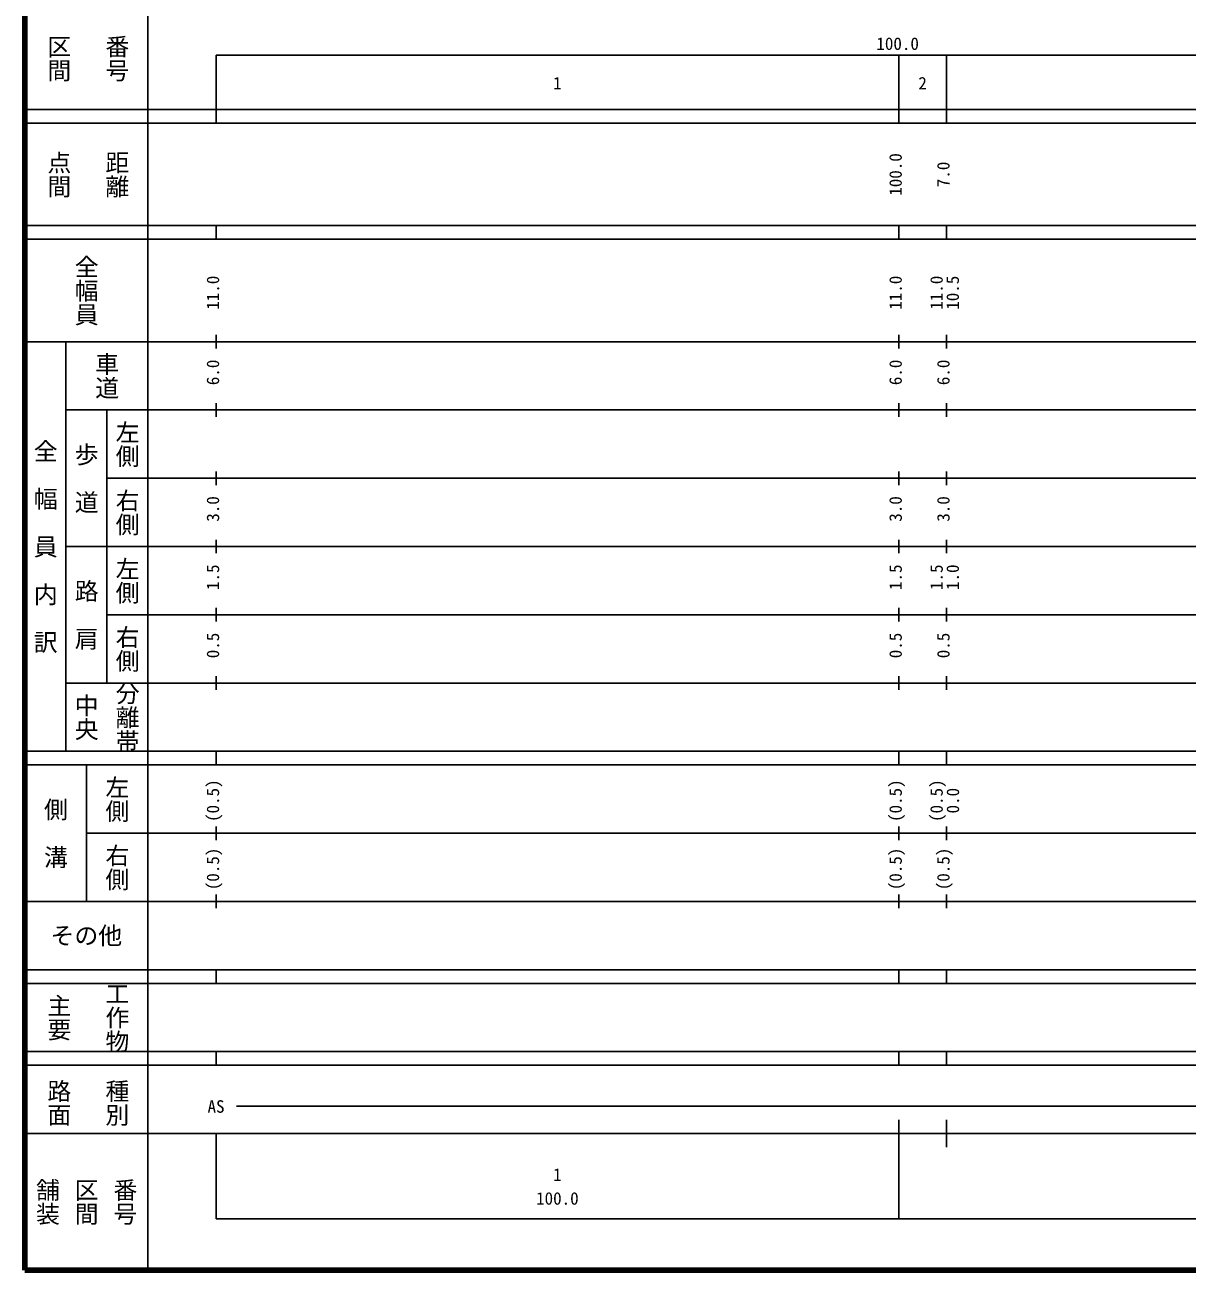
# Model space of a CAD drawing. Units: millimetres on the paper, enlarged 1000 times. Extents: x 40000 to 680000, y 20000 to 380000.
# Drawn here: x 40000 to 210245, y 20000 to 202409 of the extents above; entities that cross this region are included whole.
import ezdxf
from ezdxf.enums import TextEntityAlignment as Align

# ---------------------------------------------------------------- set-up
doc = ezdxf.new("R2010")
doc.units = ezdxf.units.MM
doc.header["$LTSCALE"] = 1000
doc.layers.add('M-TTL', color=2, linetype='Continuous', lineweight=140)
doc.layers.add('M-TTL-BAND', color=7, linetype='Continuous', lineweight=25)
doc.styles.add('@ＭＳ ゴシック', font='')
doc.styles.add('ＭＳ ゴシック', font='')
doc.styles.get('@ＭＳ ゴシック').set_extended_font_data('@MS Gothic')
doc.styles.get('ＭＳ ゴシック').set_extended_font_data('MS Gothic')

msp = doc.modelspace()

# ---------------------------------------------------------------- linework, layer by layer
at = {"layer": 'M-TTL'}
for p, q in [((40000, 380000), (40000, 20000)), ((40000, 20000), (680000, 20000))]:
    msp.add_line(p, q, dxfattribs=at)
at = {"layer": 'M-TTL-BAND'}
for p, q in [((58000, 370000), (58000, 20000)), ((68000, 198000), (579000, 198000)), ((68000, 198000), (68000, 188000)), ((168000, 188000), (168000, 198000)), ((175000, 188000), (175000, 198000)), ((40000, 190000), (579000, 190000)), ((40000, 188000), (579000, 188000)), ((40000, 173000), (579000, 173000)), ((68000, 171000), (68000, 173000)), ((168000, 171000), (168000, 173000)), ((175000, 171000), (175000, 173000)), ((40000, 171000), (579000, 171000)), ((68000, 155000), (68000, 157000)), ((168000, 155000), (168000, 157000)), ((175000, 155000), (175000, 157000)), ((40000, 156000), (579000, 156000)), ((46000, 96000), (46000, 156000)), ((46000, 146000), (579000, 146000)), ((52000, 146000), (52000, 106000)), ((68000, 145000), (68000, 147000)), ((168000, 145000), (168000, 147000)), ((175000, 145000), (175000, 147000)), ((68000, 135000), (68000, 137000)), ((168000, 135000), (168000, 137000)), ((175000, 135000), (175000, 137000)), ((52000, 136000), (579000, 136000)), ((46000, 126000), (579000, 126000)), ((68000, 125000), (68000, 127000)), ((168000, 125000), (168000, 127000)), ((175000, 125000), (175000, 127000)), ((68000, 115000), (68000, 117000)), ((168000, 115000), (168000, 117000)), ((175000, 115000), (175000, 117000)), ((52000, 116000), (579000, 116000)), ((46000, 106000), (579000, 106000)), ((68000, 105000), (68000, 107000)), ((168000, 105000), (168000, 107000)), ((175000, 105000), (175000, 107000)), ((40000, 96000), (579000, 96000)), ((68000, 94000), (68000, 96000)), ((168000, 94000), (168000, 96000)), ((175000, 94000), (175000, 96000)), ((40000, 94000), (579000, 94000)), ((49000, 94000), (49000, 74000)), ((49000, 84000), (579000, 84000)), ((68000, 83000), (68000, 85000)), ((168000, 83000), (168000, 85000)), ((175000, 83000), (175000, 85000)), ((68000, 73000), (68000, 75000)), ((168000, 73000), (168000, 75000)), ((175000, 73000), (175000, 75000)), ((40000, 74000), (579000, 74000)), ((40000, 64000), (579000, 64000)), ((68000, 62000), (68000, 64000)), ((168000, 62000), (168000, 64000)), ((175000, 62000), (175000, 64000)), ((40000, 62000), (579000, 62000)), ((40000, 52000), (579000, 52000)), ((68000, 50000), (68000, 52000)), ((168000, 50000), (168000, 52000)), ((175000, 50000), (175000, 52000)), ((40000, 50000), (579000, 50000)), ((71000, 44000), (565000, 44000)), ((168000, 27500), (168000, 42000)), ((175000, 38000), (175000, 42000)), ((40000, 40000), (579000, 40000)), ((68000, 40000), (68000, 27500)), ((68000, 27500), (579000, 27500))]:
    msp.add_line(p, q, dxfattribs=at)

# ---------------------------------------------------------------- texts
at = {"layer": 'M-TTL-BAND', "style": '@ＭＳ ゴシック'}
for s, p in [('番号', (53500, 197500)), ('区間', (45000, 197500)), ('点間', (45000, 180500)), ('距離', (53500, 180500)), ('全幅員', (49000, 163500)), ('車道', (52000, 151000)), ('左側', (55000, 141000)), ('全\u3000幅\u3000員\u3000内\u3000訳', (43000, 126000)), ('歩\u3000道', (49000, 136000)), ('右側', (55000, 131000)), ('左側', (55000, 121000)), ('路\u3000肩', (49000, 116000)), ('右側', (55000, 111000)), ('分離帯', (55000, 101000)), ('中央', (49000, 101000)), ('左側', (53500, 89000)), ('側\u3000溝', (44500, 84000)), ('右側', (53500, 79000)), ('主要', (45000, 57000)), ('工作物', (53500, 57000)), ('路面', (45000, 44500)), ('種別', (53500, 44500)), ('舗装', (43333, 30000)), ('区間', (49000, 30000)), ('番号', (54667, 30000))]:
    msp.add_text(s, height=2566, rotation=270, dxfattribs=at).set_placement(p, align=Align.MIDDLE_CENTER)
at = {"layer": 'M-TTL-BAND', "style": 'ＭＳ ゴシック'}
for s, p in [('100.0', (167844, 198195)), ('1', (118000, 192405)), ('2', (171500, 192405)), ('AS', (68000, 42500)), ('1', (118000, 32523)), ('100.0', (118000, 29033))]:
    msp.add_text(s, height=1833, dxfattribs=at).set_placement(p, align=Align.BOTTOM_CENTER)
for s, p in [('100.0', (169000, 180500)), ('7.0', (176000, 180500)), ('11.0', (69000, 163174)), ('11.0', (169000, 163174)), ('11.0', (175000, 163174)), ('10.5', (177370, 163174)), ('6.0', (69000, 151500)), ('6.0', (169000, 151500)), ('6.0', (176000, 151500)), ('3.0', (69000, 131500)), ('3.0', (169000, 131500)), ('3.0', (176000, 131500)), ('1.5', (69000, 121500)), ('1.5', (169000, 121500)), ('1.5', (175000, 121500)), ('1.0', (177370, 121500)), ('0.5', (69000, 111500)), ('0.5', (169000, 111500)), ('0.5', (176000, 111500)), ('(0.5)', (69000, 88764)), ('(0.5)', (169000, 88764)), ('(0.5)', (175000, 88764)), ('0.0', (177395, 88764)), ('(0.5)', (69000, 78764)), ('(0.5)', (169000, 78764)), ('(0.5)', (176000, 78764))]:
    msp.add_text(s, height=1833, rotation=90, dxfattribs=at).set_placement(p, align=Align.BOTTOM_CENTER)
msp.add_text('その他', height=2566, dxfattribs=at).set_placement((49000, 69000), align=Align.MIDDLE_CENTER)

doc.saveas('drawing.dxf')
